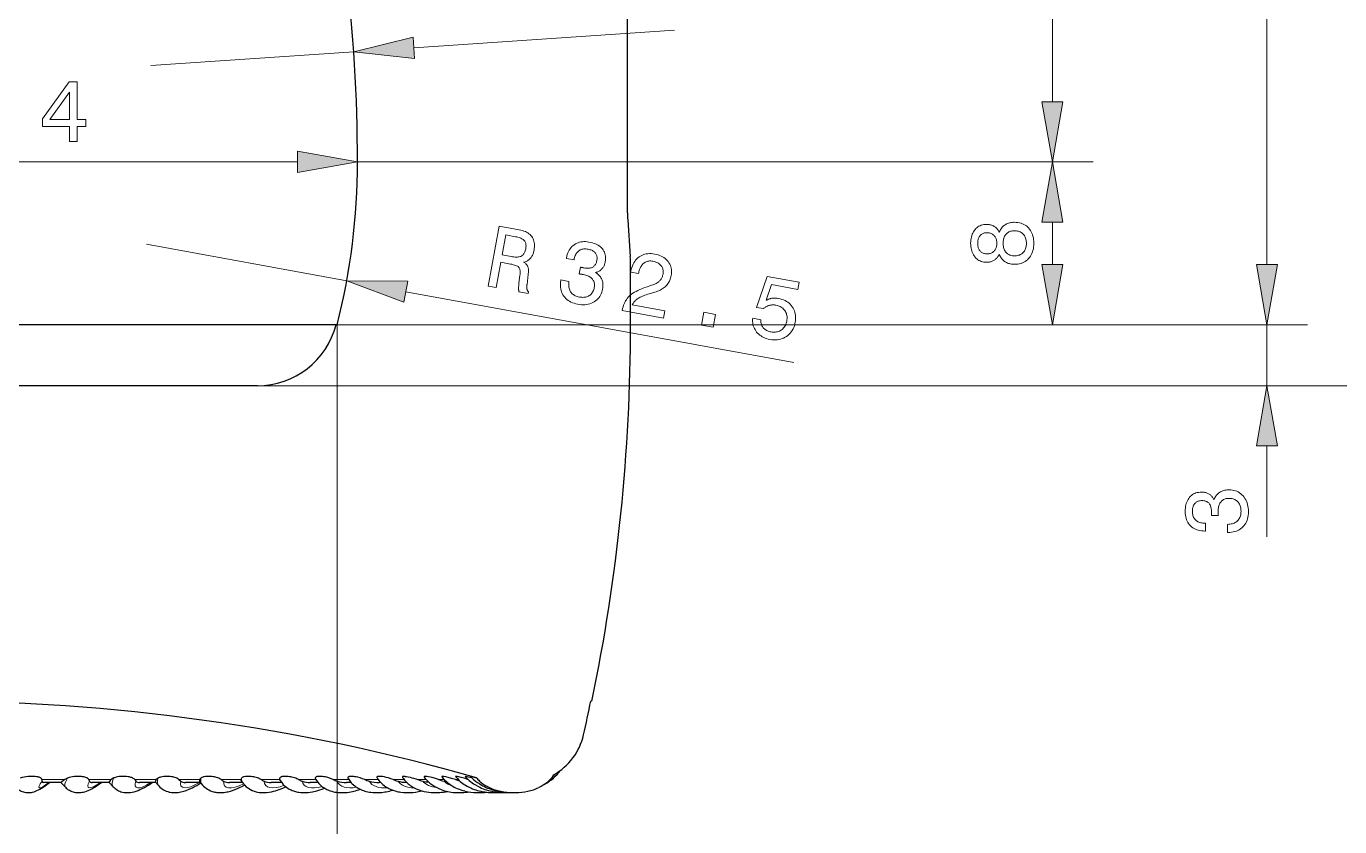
# Model space of a CAD drawing. Extents: x 0 to 297, y 0 to 538.
# Drawn here: x 168.4 to 233, y 118 to 157.4 of the extents above; entities that cross this region are included whole.
import ezdxf

# ---------------------------------------------------------------- set-up
doc = ezdxf.new("R2010")
doc.units = 0

msp = doc.modelspace()

# ---------------------------------------------------------------- linework, layer by layer
at = {"color": 7, "lineweight": 13}
for p, q in [((229.433, 145.642), (229.433, 339.733)), ((218.884, 153.642), (218.884, 182.733)), ((145.274, 150.687), (181.765, 150.687)), ((184.719, 150.687), (220.884, 150.687)), ((184.719, 150.687), (220.884, 150.687)), ((183.669, 142.687), (220.884, 142.687)), ((183.669, 142.687), (231.433, 142.687)), ((183.669, 142.687), (231.433, 142.687)), ((183.719, 142.687), (183.719, 102.891)), ((179.796, 139.687), (231.433, 139.687)), ((179.796, 139.687), (240.607, 139.687))]:
    msp.add_line(p, q, dxfattribs=at)
at = {"color": 7, "lineweight": 30}
for p, q in [((197.994, 148.187), (197.994, 256.387)), ((183.719, 142.687), (143.319, 142.687)), ((183.669, 142.687), (143.369, 142.687)), ((179.796, 139.687), (147.242, 139.687))]:
    msp.add_line(p, q, dxfattribs=at)
at = {"color": 7, "lineweight": 13, "ltscale": 0.321119}
msp.add_line((187.484, 156.293), (200.299, 157.161), dxfattribs=at)
at = {"color": 7, "lineweight": 13, "ltscale": 0.25}
for p, q in [((174.559, 155.418), (184.536, 156.093)), ((174.352, 146.64), (184.189, 144.841))]:
    msp.add_line(p, q, dxfattribs=at)
at = {"color": 7, "lineweight": 30, "ltscale": 0.045225}
msp.add_line((198.006, 147.84), (198.132, 146.035), dxfattribs=at)
at = {"color": 7, "lineweight": 13, "ltscale": 0.052279}
msp.add_line((218.884, 145.642), (218.884, 147.733), dxfattribs=at)
at = {"color": 7, "lineweight": 13, "ltscale": 0.051139}
msp.add_line((229.433, 145.642), (229.433, 147.687), dxfattribs=at)
at = {"color": 7, "lineweight": 30, "ltscale": 0.075}
msp.add_line((198.144, 142.687), (198.144, 145.687), dxfattribs=at)
at = {"color": 7, "lineweight": 13, "ltscale": 0.484673}
msp.add_line((187.095, 144.309), (206.166, 140.822), dxfattribs=at)
at = {"color": 7, "lineweight": 13, "ltscale": 0.075}
msp.add_line((229.433, 139.687), (229.433, 142.687), dxfattribs=at)
at = {"color": 7, "lineweight": 13, "ltscale": 0.111703}
msp.add_line((229.433, 132.265), (229.433, 136.733), dxfattribs=at)
at = {"color": 7, "lineweight": 30, "ltscale": 0.00125}
msp.add_line((196.244, 124.187), (196.194, 124.187), dxfattribs=at)
at = {"color": 7, "lineweight": 13, "ltscale": 0.028127}
msp.add_line((170.33, 120.332), (169.204, 120.332), dxfattribs=at)
at = {"color": 7, "lineweight": 30, "ltscale": 0.021664}
msp.add_line((170.132, 120.187), (169.265, 120.187), dxfattribs=at)
at = {"color": 7, "lineweight": 30, "ltscale": 0.008096}
msp.add_line((170.132, 120.187), (170.357, 119.955), dxfattribs=at)
at = {"color": 7, "lineweight": 13, "ltscale": 0.027445}
msp.add_line((172.614, 120.332), (171.516, 120.332), dxfattribs=at)
at = {"color": 7, "lineweight": 30, "ltscale": 0.021161}
msp.add_line((172.513, 120.187), (171.666, 120.187), dxfattribs=at)
at = {"color": 7, "lineweight": 30, "ltscale": 0.007176}
msp.add_line((172.505, 120.19), (172.702, 119.981), dxfattribs=at)
at = {"color": 7, "lineweight": 13, "ltscale": 0.026554}
msp.add_line((174.828, 120.332), (173.766, 120.332), dxfattribs=at)
at = {"color": 7, "lineweight": 30, "ltscale": 0.002421}
msp.add_line((173.766, 120.332), (173.827, 120.256), dxfattribs=at)
at = {"color": 7, "lineweight": 30, "ltscale": 0.019857}
msp.add_line((174.8, 120.187), (174.005, 120.187), dxfattribs=at)
at = {"color": 7, "lineweight": 30, "ltscale": 0.006223}
msp.add_line((174.788, 120.2), (174.955, 120.016), dxfattribs=at)
at = {"color": 7, "lineweight": 13, "ltscale": 0.025461}
msp.add_line((176.957, 120.332), (175.939, 120.332), dxfattribs=at)
at = {"color": 7, "lineweight": 30, "ltscale": 0.002894}
msp.add_line((175.939, 120.332), (176.026, 120.256), dxfattribs=at)
at = {"color": 7, "lineweight": 30, "ltscale": 0.018124}
msp.add_line((176.99, 120.187), (176.265, 120.187), dxfattribs=at)
at = {"color": 7, "lineweight": 30, "ltscale": 0.005237}
msp.add_line((176.962, 120.219), (177.099, 120.061), dxfattribs=at)
at = {"color": 7, "lineweight": 13, "ltscale": 0.024174}
msp.add_line((178.984, 120.332), (178.017, 120.332), dxfattribs=at)
at = {"color": 7, "lineweight": 30, "ltscale": 0.015823}
msp.add_line((179.06, 120.187), (178.427, 120.187), dxfattribs=at)
at = {"color": 7, "lineweight": 30, "ltscale": 0.00421}
msp.add_line((179.01, 120.247), (179.117, 120.116), dxfattribs=at)
at = {"color": 7, "lineweight": 13, "ltscale": 0.022703}
msp.add_line((180.893, 120.332), (179.985, 120.332), dxfattribs=at)
at = {"color": 7, "lineweight": 30, "ltscale": 0.012897}
msp.add_line((180.992, 120.187), (180.476, 120.187), dxfattribs=at)
at = {"color": 7, "lineweight": 30, "ltscale": 0.003126}
msp.add_line((180.918, 120.283), (180.994, 120.184), dxfattribs=at)
at = {"color": 7, "lineweight": 13, "ltscale": 0.02106}
msp.add_line((182.669, 120.332), (181.827, 120.332), dxfattribs=at)
at = {"color": 7, "lineweight": 30, "ltscale": 0.009511}
msp.add_line((182.776, 120.187), (182.395, 120.187), dxfattribs=at)
at = {"color": 7, "lineweight": 30, "ltscale": 0.001962}
msp.add_line((182.671, 120.33), (182.716, 120.266), dxfattribs=at)
at = {"color": 7, "lineweight": 13, "ltscale": 0.019007}
msp.add_line((184.29, 120.332), (183.53, 120.332), dxfattribs=at)
at = {"color": 7, "lineweight": 30, "ltscale": 0.005804}
msp.add_line((184.404, 120.187), (184.171, 120.187), dxfattribs=at)
at = {"color": 7, "lineweight": 30, "ltscale": 0.000457639}
msp.add_line((184.258, 120.381), (184.249, 120.397), dxfattribs=at)
at = {"color": 7, "lineweight": 30, "ltscale": 0.000544105}
msp.add_line((184.258, 120.381), (184.27, 120.363), dxfattribs=at)
at = {"color": 7, "lineweight": 13, "ltscale": 0.016489}
msp.add_line((185.74, 120.332), (185.081, 120.332), dxfattribs=at)
at = {"color": 7, "lineweight": 30, "ltscale": 0.001833}
msp.add_line((185.864, 120.187), (185.79, 120.187), dxfattribs=at)
at = {"color": 7, "lineweight": 13, "ltscale": 0.013616}
msp.add_line((187.012, 120.332), (186.467, 120.332), dxfattribs=at)
at = {"color": 7, "lineweight": 13, "ltscale": 0.010431}
msp.add_line((188.096, 120.332), (187.679, 120.332), dxfattribs=at)
at = {"color": 7, "lineweight": 13, "ltscale": 0.006977}
msp.add_line((188.986, 120.332), (188.707, 120.332), dxfattribs=at)
at = {"color": 7, "lineweight": 30, "ltscale": 0.002998}
msp.add_line((189.09, 120.231), (188.973, 120.256), dxfattribs=at)
at = {"color": 7, "lineweight": 13, "ltscale": 0.003304}
msp.add_line((189.676, 120.332), (189.544, 120.332), dxfattribs=at)
at = {"color": 7, "lineweight": 30, "ltscale": 0.002457}
msp.add_line((194.317, 120.487), (194.371, 120.569), dxfattribs=at)
at = {"color": 7, "lineweight": 30, "ltscale": 0.003892}
msp.add_line((181.054, 119.914), (181.195, 119.979), dxfattribs=at)
at = {"color": 7, "lineweight": 13}
for points in [[(187.449, 156.813), (184.536, 156.093), (187.519, 155.773)], [(170.552, 151.687), (170.552, 152.43), (169.234, 152.43), (169.234, 152.809), (170.547, 154.62), (170.94, 154.62), (170.94, 152.775), (171.368, 152.775), (171.368, 152.43), (170.94, 152.43), (170.94, 151.687)], [(169.597, 152.775), (170.552, 152.775), (170.552, 154.118)], [(218.363, 153.642), (218.884, 150.687), (219.405, 153.642)], [(181.765, 150.167), (184.719, 150.687), (181.765, 151.208)], [(219.405, 147.733), (218.884, 150.687), (218.363, 147.733)], [(191.138, 144.587), (191.677, 147.534), (192.662, 147.353), (192.747, 147.336), (192.826, 147.315), (192.901, 147.29), (192.971, 147.261), (193.036, 147.23), (193.096, 147.194), (193.151, 147.155), (193.201, 147.113), (193.246, 147.067), (193.286, 147.017), (193.322, 146.965), (193.351, 146.909), (193.376, 146.85), (193.395, 146.788), (193.409, 146.723), (193.418, 146.654), (193.421, 146.583), (193.42, 146.509), (193.413, 146.431), (193.4, 146.351), (193.39, 146.303), (193.379, 146.257), (193.366, 146.213), (193.351, 146.171), (193.335, 146.131), (193.316, 146.093), (193.296, 146.056), (193.275, 146.022), (193.252, 145.989), (193.227, 145.958), (193.2, 145.929), (193.172, 145.902), (193.142, 145.877), (193.11, 145.853), (193.077, 145.832), (193.043, 145.813), (193.007, 145.795), (192.969, 145.779), (192.929, 145.766), (192.888, 145.754), (192.918, 145.738), (192.945, 145.721), (192.971, 145.703), (192.994, 145.684), (193.015, 145.664), (193.035, 145.644), (193.052, 145.622), (193.067, 145.6), (193.08, 145.577), (193.091, 145.553), (193.101, 145.527), (193.108, 145.498), (193.114, 145.466), (193.119, 145.431), (193.122, 145.392), (193.123, 145.351), (193.122, 145.306), (193.12, 145.259), (193.116, 145.208), (193.111, 145.154), (193.054, 144.669), (193.051, 144.639), (193.048, 144.609), (193.046, 144.582), (193.045, 144.556), (193.045, 144.532), (193.045, 144.509), (193.045, 144.488), (193.047, 144.468), (193.049, 144.45), (193.052, 144.434), (193.055, 144.419), (193.06, 144.404), (193.065, 144.39), (193.071, 144.376), (193.077, 144.363), (193.085, 144.351), (193.093, 144.339), (193.102, 144.328), (193.112, 144.317), (193.123, 144.307), (193.108, 144.226), (192.662, 144.308), (192.658, 144.319), (192.655, 144.331), (192.652, 144.344), (192.649, 144.358), (192.647, 144.372), (192.645, 144.388), (192.643, 144.405), (192.642, 144.422), (192.641, 144.44), (192.641, 144.46), (192.641, 144.48), (192.641, 144.502), (192.642, 144.525), (192.643, 144.549), (192.645, 144.575), (192.647, 144.602), (192.649, 144.63), (192.652, 144.659), (192.655, 144.69), (192.659, 144.722), (192.708, 145.108), (192.714, 145.164), (192.717, 145.217), (192.719, 145.266), (192.717, 145.311), (192.714, 145.353), (192.707, 145.39), (192.699, 145.424), (192.688, 145.455), (192.674, 145.482), (192.658, 145.505), (192.638, 145.525), (192.611, 145.546), (192.578, 145.565), (192.538, 145.584), (192.492, 145.603), (192.439, 145.62), (192.38, 145.637), (192.315, 145.654), (192.243, 145.67), (192.164, 145.685), (191.76, 145.759), (191.532, 144.515)], [(216.269, 146.151), (216.251, 146.112), (216.23, 146.076), (216.209, 146.041), (216.186, 146.008), (216.162, 145.978), (216.137, 145.949), (216.11, 145.922), (216.082, 145.897), (216.053, 145.874), (216.023, 145.854), (215.991, 145.835), (215.957, 145.818), (215.923, 145.803), (215.886, 145.79), (215.849, 145.779), (215.81, 145.77), (215.769, 145.764), (215.727, 145.759), (215.684, 145.756), (215.639, 145.755), (215.572, 145.757), (215.507, 145.765), (215.444, 145.778), (215.385, 145.796), (215.327, 145.819), (215.273, 145.848), (215.221, 145.881), (215.171, 145.92), (215.125, 145.964), (215.08, 146.013), (215.039, 146.066), (215.003, 146.122), (214.971, 146.182), (214.943, 146.245), (214.919, 146.31), (214.9, 146.379), (214.885, 146.451), (214.874, 146.527), (214.867, 146.605), (214.865, 146.686), (214.867, 146.768), (214.874, 146.847), (214.885, 146.922), (214.9, 146.995), (214.919, 147.064), (214.943, 147.129), (214.971, 147.192), (215.003, 147.251), (215.039, 147.307), (215.08, 147.36), (215.125, 147.409), (215.171, 147.452), (215.221, 147.491), (215.273, 147.524), (215.327, 147.552), (215.385, 147.575), (215.444, 147.593), (215.507, 147.606), (215.572, 147.614), (215.639, 147.616), (215.684, 147.615), (215.728, 147.612), (215.77, 147.607), (215.811, 147.601), (215.85, 147.592), (215.888, 147.581), (215.925, 147.569), (215.959, 147.554), (215.993, 147.538), (216.025, 147.519), (216.055, 147.499), (216.084, 147.476), (216.112, 147.452), (216.139, 147.425), (216.164, 147.396), (216.188, 147.366), (216.21, 147.333), (216.231, 147.298), (216.251, 147.261), (216.269, 147.222), (216.289, 147.27), (216.31, 147.316), (216.334, 147.359), (216.359, 147.4), (216.387, 147.438), (216.416, 147.474), (216.448, 147.508), (216.481, 147.539), (216.517, 147.568), (216.554, 147.594), (216.593, 147.618), (216.634, 147.639), (216.677, 147.658), (216.721, 147.674), (216.767, 147.688), (216.815, 147.699), (216.865, 147.708), (216.916, 147.714), (216.969, 147.718), (217.024, 147.719), (217.109, 147.717), (217.19, 147.708), (217.268, 147.694), (217.342, 147.675), (217.413, 147.65), (217.48, 147.619), (217.543, 147.583), (217.604, 147.541), (217.66, 147.493), (217.713, 147.44), (217.762, 147.382), (217.806, 147.321), (217.845, 147.255), (217.878, 147.185), (217.906, 147.112), (217.93, 147.035), (217.948, 146.953), (217.96, 146.868), (217.968, 146.779), (217.971, 146.686), (217.968, 146.594), (217.96, 146.505), (217.948, 146.419), (217.93, 146.338), (217.906, 146.261), (217.878, 146.188), (217.845, 146.118), (217.806, 146.053), (217.762, 145.991), (217.713, 145.934), (217.66, 145.881), (217.604, 145.834), (217.543, 145.792), (217.48, 145.756), (217.413, 145.725), (217.342, 145.7), (217.268, 145.681), (217.19, 145.667), (217.109, 145.658), (217.024, 145.656), (216.969, 145.657), (216.916, 145.661), (216.865, 145.667), (216.815, 145.676), (216.767, 145.687), (216.721, 145.701), (216.677, 145.717), (216.634, 145.736), (216.593, 145.757), (216.554, 145.781), (216.517, 145.807), (216.481, 145.836), (216.448, 145.867), (216.416, 145.9), (216.387, 145.936), (216.359, 145.974), (216.334, 146.015), (216.31, 146.058), (216.289, 146.103)], [(217.016, 146.071), (217.069, 146.072), (217.121, 146.077), (217.17, 146.086), (217.216, 146.097), (217.261, 146.112), (217.303, 146.13), (217.343, 146.152), (217.381, 146.177), (217.416, 146.205), (217.449, 146.236), (217.479, 146.271), (217.506, 146.307), (217.53, 146.346), (217.551, 146.388), (217.568, 146.432), (217.583, 146.478), (217.594, 146.526), (217.602, 146.577), (217.606, 146.631), (217.608, 146.686), (217.606, 146.743), (217.602, 146.796), (217.594, 146.848), (217.583, 146.896), (217.568, 146.943), (217.551, 146.987), (217.53, 147.028), (217.506, 147.068), (217.479, 147.104), (217.449, 147.139), (217.416, 147.17), (217.381, 147.198), (217.343, 147.223), (217.303, 147.245), (217.261, 147.263), (217.216, 147.278), (217.17, 147.289), (217.121, 147.298), (217.069, 147.302), (217.016, 147.304), (216.966, 147.303), (216.918, 147.298), (216.872, 147.289), (216.829, 147.278), (216.787, 147.263), (216.748, 147.245), (216.711, 147.224), (216.676, 147.199), (216.643, 147.171), (216.612, 147.14), (216.584, 147.106), (216.558, 147.069), (216.536, 147.03), (216.517, 146.988), (216.5, 146.944), (216.487, 146.898), (216.477, 146.849), (216.469, 146.797), (216.465, 146.743), (216.463, 146.686), (216.465, 146.63), (216.469, 146.577), (216.477, 146.525), (216.487, 146.477), (216.5, 146.43), (216.517, 146.386), (216.536, 146.345), (216.558, 146.306), (216.584, 146.269), (216.612, 146.235), (216.643, 146.204), (216.676, 146.176), (216.711, 146.151), (216.748, 146.13), (216.787, 146.112), (216.829, 146.097), (216.872, 146.086), (216.918, 146.077), (216.966, 146.072)], [(192.486, 147.013), (192.005, 147.101), (191.826, 146.12), (192.28, 146.037), (192.347, 146.026), (192.411, 146.018), (192.471, 146.012), (192.527, 146.01), (192.579, 146.012), (192.627, 146.016), (192.672, 146.023), (192.713, 146.033), (192.75, 146.046), (192.784, 146.062), (192.814, 146.082), (192.843, 146.105), (192.869, 146.132), (192.893, 146.162), (192.914, 146.196), (192.934, 146.233), (192.951, 146.274), (192.966, 146.318), (192.979, 146.366), (192.99, 146.417), (192.998, 146.468), (193.003, 146.516), (193.004, 146.563), (193.002, 146.606), (192.997, 146.647), (192.989, 146.686), (192.978, 146.722), (192.963, 146.756), (192.945, 146.787), (192.924, 146.816), (192.899, 146.843), (192.87, 146.868), (192.836, 146.891), (192.799, 146.913), (192.757, 146.934), (192.711, 146.953), (192.661, 146.97), (192.607, 146.986), (192.549, 147)], [(194.723, 144.887), (195.115, 144.815), (195.107, 144.754), (195.103, 144.695), (195.102, 144.638), (195.104, 144.583), (195.111, 144.531), (195.121, 144.48), (195.135, 144.432), (195.152, 144.387), (195.173, 144.343), (195.198, 144.302), (195.227, 144.263), (195.258, 144.227), (195.293, 144.194), (195.331, 144.164), (195.373, 144.137), (195.417, 144.113), (195.465, 144.092), (195.516, 144.074), (195.571, 144.059), (195.628, 144.046), (195.686, 144.037), (195.741, 144.032), (195.794, 144.03), (195.846, 144.032), (195.895, 144.038), (195.943, 144.047), (195.988, 144.059), (196.032, 144.075), (196.074, 144.095), (196.114, 144.118), (196.152, 144.145), (196.187, 144.174), (196.218, 144.206), (196.247, 144.242), (196.273, 144.28), (196.296, 144.321), (196.316, 144.365), (196.334, 144.412), (196.348, 144.462), (196.359, 144.515), (196.366, 144.563), (196.37, 144.61), (196.37, 144.656), (196.366, 144.7), (196.358, 144.742), (196.347, 144.783), (196.332, 144.822), (196.313, 144.859), (196.291, 144.895), (196.265, 144.93), (196.235, 144.962), (196.203, 144.992), (196.167, 145.02), (196.128, 145.046), (196.085, 145.069), (196.04, 145.091), (195.991, 145.109), (195.94, 145.126), (195.885, 145.14), (195.826, 145.152), (195.818, 145.154), (195.81, 145.155), (195.801, 145.157), (195.793, 145.158), (195.784, 145.16), (195.775, 145.161), (195.766, 145.162), (195.757, 145.164), (195.748, 145.165), (195.739, 145.166), (195.73, 145.168), (195.719, 145.169), (195.709, 145.17), (195.697, 145.172), (195.686, 145.173), (195.673, 145.175), (195.66, 145.177), (195.647, 145.178), (195.632, 145.18), (195.618, 145.182), (195.679, 145.516), (195.688, 145.514), (195.697, 145.512), (195.705, 145.51), (195.714, 145.508), (195.723, 145.506), (195.732, 145.504), (195.74, 145.502), (195.749, 145.5), (195.757, 145.499), (195.765, 145.497), (195.773, 145.495), (195.781, 145.493), (195.789, 145.492), (195.797, 145.49), (195.805, 145.489), (195.813, 145.487), (195.82, 145.486), (195.827, 145.484), (195.835, 145.483), (195.842, 145.482), (195.898, 145.473), (195.951, 145.466), (196.002, 145.463), (196.05, 145.462), (196.096, 145.464), (196.139, 145.469), (196.18, 145.477), (196.218, 145.488), (196.253, 145.501), (196.286, 145.517), (196.317, 145.536), (196.345, 145.558), (196.371, 145.583), (196.395, 145.611), (196.416, 145.641), (196.435, 145.675), (196.452, 145.711), (196.466, 145.75), (196.478, 145.792), (196.488, 145.837), (196.494, 145.881), (196.498, 145.924), (196.498, 145.965), (196.496, 146.004), (196.49, 146.041), (196.482, 146.078), (196.47, 146.112), (196.455, 146.145), (196.438, 146.176), (196.417, 146.206), (196.393, 146.234), (196.366, 146.26), (196.337, 146.284), (196.305, 146.306), (196.27, 146.326), (196.233, 146.344), (196.192, 146.36), (196.149, 146.374), (196.103, 146.387), (196.054, 146.397), (195.999, 146.405), (195.945, 146.41), (195.894, 146.411), (195.845, 146.408), (195.799, 146.402), (195.754, 146.392), (195.711, 146.378), (195.671, 146.361), (195.633, 146.34), (195.597, 146.315), (195.563, 146.287), (195.531, 146.255), (195.502, 146.22), (195.475, 146.181), (195.451, 146.138), (195.429, 146.092), (195.409, 146.043), (195.392, 145.99), (195.377, 145.933), (195.365, 145.873), (194.987, 145.942), (194.993, 145.971), (195.011, 146.056), (195.033, 146.136), (195.06, 146.211), (195.091, 146.283), (195.127, 146.349), (195.167, 146.411), (195.211, 146.469), (195.26, 146.523), (195.313, 146.571), (195.371, 146.616), (195.432, 146.655), (195.496, 146.689), (195.562, 146.717), (195.631, 146.739), (195.702, 146.755), (195.776, 146.765), (195.852, 146.77), (195.931, 146.769), (196.013, 146.762), (196.097, 146.749), (196.185, 146.731), (196.268, 146.709), (196.347, 146.684), (196.42, 146.655), (196.489, 146.623), (196.553, 146.588), (196.612, 146.549), (196.666, 146.506), (196.715, 146.46), (196.76, 146.411), (196.799, 146.359), (196.833, 146.304), (196.861, 146.247), (196.883, 146.188), (196.9, 146.126), (196.912, 146.062), (196.918, 145.995), (196.918, 145.926), (196.913, 145.855), (196.902, 145.781), (196.893, 145.739), (196.883, 145.699), (196.871, 145.66), (196.857, 145.623), (196.842, 145.587), (196.825, 145.553), (196.806, 145.521), (196.786, 145.49), (196.764, 145.461), (196.74, 145.433), (196.715, 145.407), (196.689, 145.383), (196.66, 145.361), (196.631, 145.34), (196.599, 145.321), (196.566, 145.304), (196.532, 145.289), (196.496, 145.276), (196.458, 145.264), (196.419, 145.254), (196.463, 145.227), (196.503, 145.199), (196.541, 145.169), (196.576, 145.137), (196.609, 145.104), (196.639, 145.07), (196.666, 145.034), (196.69, 144.996), (196.712, 144.957), (196.732, 144.916), (196.748, 144.874), (196.762, 144.831), (196.773, 144.786), (196.781, 144.74), (196.787, 144.693), (196.789, 144.645), (196.789, 144.596), (196.786, 144.545), (196.78, 144.493), (196.772, 144.439), (196.754, 144.357), (196.73, 144.278), (196.702, 144.204), (196.668, 144.135), (196.629, 144.07), (196.585, 144.009), (196.536, 143.953), (196.481, 143.901), (196.422, 143.853), (196.357, 143.81), (196.288, 143.772), (196.216, 143.74), (196.142, 143.714), (196.064, 143.694), (195.984, 143.679), (195.9, 143.67), (195.814, 143.668), (195.725, 143.671), (195.633, 143.679), (195.538, 143.694), (195.449, 143.713), (195.365, 143.737), (195.286, 143.765), (195.211, 143.798), (195.141, 143.836), (195.075, 143.878), (195.014, 143.925), (194.958, 143.977), (194.906, 144.034), (194.859, 144.095), (194.818, 144.16), (194.782, 144.227), (194.753, 144.297), (194.73, 144.369), (194.713, 144.444), (194.702, 144.522), (194.697, 144.602), (194.698, 144.685), (194.705, 144.77), (194.718, 144.858)], [(215.673, 146.166), (215.715, 146.167), (215.755, 146.171), (215.794, 146.179), (215.831, 146.188), (215.867, 146.201), (215.9, 146.217), (215.932, 146.235), (215.963, 146.257), (215.991, 146.281), (216.018, 146.308), (216.043, 146.337), (216.065, 146.369), (216.085, 146.402), (216.102, 146.437), (216.116, 146.474), (216.128, 146.513), (216.137, 146.553), (216.144, 146.596), (216.148, 146.64), (216.149, 146.686), (216.148, 146.733), (216.144, 146.778), (216.137, 146.821), (216.128, 146.862), (216.116, 146.901), (216.102, 146.938), (216.085, 146.973), (216.065, 147.006), (216.043, 147.038), (216.018, 147.067), (215.991, 147.094), (215.963, 147.118), (215.932, 147.14), (215.9, 147.158), (215.867, 147.174), (215.831, 147.187), (215.794, 147.196), (215.755, 147.204), (215.715, 147.208), (215.673, 147.209), (215.631, 147.208), (215.59, 147.204), (215.552, 147.197), (215.515, 147.187), (215.481, 147.174), (215.448, 147.159), (215.417, 147.141), (215.387, 147.12), (215.36, 147.097), (215.334, 147.07), (215.311, 147.041), (215.29, 147.01), (215.271, 146.977), (215.255, 146.942), (215.242, 146.905), (215.231, 146.865), (215.222, 146.824), (215.216, 146.78), (215.212, 146.734), (215.211, 146.686), (215.212, 146.639), (215.216, 146.594), (215.222, 146.55), (215.231, 146.509), (215.242, 146.47), (215.255, 146.433), (215.271, 146.398), (215.29, 146.365), (215.311, 146.334), (215.334, 146.305), (215.36, 146.278), (215.387, 146.255), (215.417, 146.234), (215.448, 146.216), (215.481, 146.2), (215.515, 146.188), (215.552, 146.178), (215.59, 146.171), (215.631, 146.167)], [(197.736, 143.38), (197.738, 143.393), (197.756, 143.478), (197.777, 143.56), (197.802, 143.639), (197.83, 143.714), (197.862, 143.785), (197.898, 143.852), (197.937, 143.916), (197.979, 143.977), (198.025, 144.033), (198.075, 144.086), (198.129, 144.137), (198.191, 144.186), (198.258, 144.234), (198.333, 144.281), (198.413, 144.326), (198.501, 144.371), (198.595, 144.413), (198.695, 144.455), (198.802, 144.495), (198.915, 144.534), (199.191, 144.625), (199.24, 144.642), (199.286, 144.659), (199.33, 144.678), (199.371, 144.698), (199.41, 144.719), (199.447, 144.741), (199.482, 144.764), (199.514, 144.788), (199.544, 144.813), (199.571, 144.839), (199.597, 144.867), (199.62, 144.896), (199.642, 144.926), (199.661, 144.958), (199.679, 144.991), (199.695, 145.025), (199.709, 145.061), (199.722, 145.099), (199.732, 145.138), (199.74, 145.178), (199.747, 145.224), (199.75, 145.269), (199.75, 145.313), (199.746, 145.356), (199.739, 145.397), (199.728, 145.437), (199.714, 145.476), (199.696, 145.514), (199.674, 145.551), (199.649, 145.586), (199.621, 145.619), (199.59, 145.65), (199.556, 145.679), (199.52, 145.705), (199.481, 145.729), (199.439, 145.75), (199.394, 145.768), (199.347, 145.784), (199.297, 145.798), (199.245, 145.809), (199.192, 145.817), (199.141, 145.82), (199.092, 145.82), (199.044, 145.815), (198.997, 145.807), (198.953, 145.794), (198.909, 145.778), (198.868, 145.757), (198.828, 145.732), (198.79, 145.704), (198.753, 145.671), (198.72, 145.635), (198.688, 145.596), (198.66, 145.554), (198.634, 145.508), (198.611, 145.459), (198.59, 145.407), (198.572, 145.351), (198.556, 145.292), (198.543, 145.23), (198.537, 145.195), (198.151, 145.265), (198.162, 145.325), (198.181, 145.416), (198.205, 145.502), (198.234, 145.583), (198.267, 145.66), (198.305, 145.731), (198.347, 145.798), (198.394, 145.86), (198.446, 145.917), (198.502, 145.969), (198.563, 146.016), (198.627, 146.058), (198.694, 146.094), (198.764, 146.123), (198.837, 146.146), (198.913, 146.163), (198.991, 146.175), (199.072, 146.179), (199.156, 146.178), (199.243, 146.171), (199.332, 146.157), (199.417, 146.139), (199.498, 146.117), (199.574, 146.09), (199.647, 146.06), (199.715, 146.025), (199.779, 145.985), (199.838, 145.942), (199.894, 145.894), (199.945, 145.842), (199.992, 145.786), (200.034, 145.726), (200.07, 145.665), (200.1, 145.602), (200.124, 145.536), (200.142, 145.469), (200.154, 145.399), (200.161, 145.327), (200.161, 145.254), (200.155, 145.178), (200.144, 145.1), (200.131, 145.04), (200.116, 144.982), (200.098, 144.927), (200.076, 144.873), (200.052, 144.821), (200.025, 144.772), (199.996, 144.724), (199.963, 144.679), (199.927, 144.636), (199.889, 144.595), (199.847, 144.556), (199.803, 144.518), (199.755, 144.483), (199.704, 144.449), (199.651, 144.417), (199.594, 144.387), (199.534, 144.359), (199.47, 144.333), (199.404, 144.308), (199.335, 144.286), (199.063, 144.205), (198.987, 144.181), (198.916, 144.157), (198.849, 144.133), (198.785, 144.109), (198.726, 144.085), (198.671, 144.061), (198.62, 144.036), (198.574, 144.012), (198.531, 143.988), (198.493, 143.964), (198.457, 143.939), (198.424, 143.913), (198.393, 143.886), (198.363, 143.858), (198.336, 143.829), (198.31, 143.799), (198.286, 143.768), (198.265, 143.735), (198.245, 143.702), (198.227, 143.667), (199.828, 143.375), (199.762, 143.01)], [(218.363, 145.642), (218.884, 142.687), (219.405, 145.642)], [(228.912, 145.642), (229.433, 142.687), (229.954, 145.642)], [(228.912, 145.642), (229.433, 142.687), (229.954, 145.642)], [(187.189, 144.822), (184.189, 144.841), (187.001, 143.797)], [(204.152, 143.002), (204.546, 142.93), (204.546, 142.883), (204.549, 142.838), (204.554, 142.795), (204.563, 142.753), (204.574, 142.713), (204.588, 142.674), (204.605, 142.637), (204.624, 142.601), (204.647, 142.567), (204.672, 142.535), (204.699, 142.504), (204.729, 142.476), (204.761, 142.45), (204.796, 142.427), (204.832, 142.405), (204.871, 142.386), (204.912, 142.369), (204.955, 142.355), (205, 142.342), (205.047, 142.332), (205.106, 142.324), (205.163, 142.319), (205.218, 142.318), (205.271, 142.321), (205.323, 142.329), (205.373, 142.34), (205.422, 142.355), (205.469, 142.375), (205.514, 142.398), (205.557, 142.426), (205.598, 142.457), (205.636, 142.49), (205.671, 142.527), (205.702, 142.567), (205.731, 142.61), (205.756, 142.655), (205.778, 142.704), (205.797, 142.756), (205.812, 142.81), (205.825, 142.867), (205.833, 142.927), (205.838, 142.984), (205.839, 143.04), (205.836, 143.094), (205.829, 143.146), (205.818, 143.196), (205.803, 143.244), (205.784, 143.291), (205.761, 143.336), (205.734, 143.379), (205.703, 143.42), (205.669, 143.457), (205.632, 143.492), (205.592, 143.523), (205.549, 143.551), (205.503, 143.576), (205.454, 143.598), (205.401, 143.617), (205.346, 143.633), (205.287, 143.645), (205.253, 143.651), (205.219, 143.655), (205.186, 143.657), (205.152, 143.658), (205.12, 143.658), (205.087, 143.656), (205.055, 143.653), (205.023, 143.648), (204.992, 143.642), (204.961, 143.634), (204.93, 143.625), (204.9, 143.614), (204.87, 143.602), (204.841, 143.588), (204.812, 143.573), (204.784, 143.557), (204.756, 143.539), (204.729, 143.519), (204.702, 143.499), (204.676, 143.476), (204.338, 143.538), (204.856, 145.059), (206.432, 144.771), (206.368, 144.423), (205.076, 144.659), (204.813, 143.886), (204.838, 143.9), (204.863, 143.914), (204.889, 143.926), (204.916, 143.937), (204.943, 143.947), (204.971, 143.956), (205, 143.964), (205.029, 143.972), (205.058, 143.978), (205.089, 143.983), (205.119, 143.986), (205.151, 143.989), (205.182, 143.991), (205.214, 143.992), (205.246, 143.992), (205.278, 143.99), (205.311, 143.988), (205.344, 143.984), (205.378, 143.98), (205.412, 143.974), (205.5, 143.955), (205.584, 143.931), (205.664, 143.903), (205.739, 143.869), (205.809, 143.831), (205.875, 143.789), (205.937, 143.741), (205.993, 143.689), (206.046, 143.632), (206.093, 143.571), (206.136, 143.505), (206.172, 143.438), (206.202, 143.368), (206.226, 143.296), (206.244, 143.221), (206.256, 143.144), (206.261, 143.065), (206.261, 142.983), (206.254, 142.899), (206.241, 142.813), (206.221, 142.722), (206.197, 142.636), (206.167, 142.555), (206.131, 142.478), (206.091, 142.406), (206.045, 142.338), (205.994, 142.275), (205.938, 142.217), (205.876, 142.163), (205.81, 142.114), (205.739, 142.07), (205.666, 142.033), (205.591, 142.002), (205.513, 141.977), (205.433, 141.959), (205.35, 141.948), (205.264, 141.942), (205.176, 141.943), (205.086, 141.951), (204.993, 141.965), (204.911, 141.982), (204.834, 142.004), (204.76, 142.03), (204.689, 142.06), (204.622, 142.094), (204.559, 142.132), (204.5, 142.174), (204.444, 142.221), (204.393, 142.272), (204.344, 142.327), (204.301, 142.385), (204.263, 142.445), (204.23, 142.508), (204.202, 142.572), (204.18, 142.639), (204.164, 142.707), (204.153, 142.778), (204.147, 142.85), (204.147, 142.925)], [(201.624, 142.669), (201.74, 143.302), (202.327, 143.194), (202.211, 142.562)], [(229.954, 136.733), (229.433, 139.687), (228.912, 136.733)], [(227.493, 132.476), (227.493, 132.874), (227.555, 132.877), (227.614, 132.883), (227.67, 132.893), (227.723, 132.905), (227.774, 132.921), (227.821, 132.94), (227.866, 132.962), (227.908, 132.988), (227.947, 133.016), (227.983, 133.048), (228.016, 133.083), (228.046, 133.121), (228.072, 133.161), (228.094, 133.204), (228.114, 133.249), (228.129, 133.297), (228.141, 133.348), (228.15, 133.402), (228.155, 133.458), (228.157, 133.517), (228.156, 133.575), (228.151, 133.63), (228.143, 133.683), (228.132, 133.733), (228.118, 133.781), (228.1, 133.826), (228.08, 133.869), (228.056, 133.909), (228.029, 133.947), (227.999, 133.982), (227.966, 134.014), (227.931, 134.043), (227.893, 134.069), (227.854, 134.091), (227.811, 134.109), (227.767, 134.125), (227.72, 134.137), (227.67, 134.145), (227.619, 134.15), (227.565, 134.152), (227.516, 134.15), (227.469, 134.145), (227.424, 134.137), (227.382, 134.125), (227.341, 134.11), (227.303, 134.091), (227.268, 134.07), (227.234, 134.045), (227.203, 134.016), (227.174, 133.984), (227.147, 133.949), (227.123, 133.912), (227.102, 133.871), (227.084, 133.828), (227.068, 133.783), (227.056, 133.734), (227.046, 133.683), (227.039, 133.629), (227.035, 133.572), (227.033, 133.513), (227.033, 133.505), (227.033, 133.496), (227.034, 133.487), (227.034, 133.479), (227.034, 133.47), (227.034, 133.461), (227.034, 133.452), (227.035, 133.443), (227.035, 133.434), (227.036, 133.424), (227.036, 133.415), (227.036, 133.405), (227.037, 133.394), (227.038, 133.383), (227.038, 133.371), (227.039, 133.358), (227.039, 133.345), (227.04, 133.331), (227.041, 133.317), (227.042, 133.302), (226.702, 133.302), (226.703, 133.311), (226.703, 133.321), (226.704, 133.33), (226.704, 133.339), (226.704, 133.348), (226.705, 133.356), (226.705, 133.365), (226.705, 133.374), (226.705, 133.382), (226.706, 133.391), (226.706, 133.399), (226.706, 133.407), (226.706, 133.415), (226.706, 133.423), (226.706, 133.431), (226.706, 133.439), (226.707, 133.447), (226.707, 133.454), (226.707, 133.462), (226.707, 133.469), (226.705, 133.525), (226.702, 133.579), (226.696, 133.63), (226.688, 133.677), (226.678, 133.722), (226.665, 133.764), (226.65, 133.802), (226.633, 133.838), (226.614, 133.87), (226.592, 133.9), (226.568, 133.926), (226.541, 133.95), (226.512, 133.971), (226.48, 133.99), (226.447, 134.005), (226.41, 134.018), (226.371, 134.027), (226.33, 134.034), (226.287, 134.039), (226.241, 134.04), (226.196, 134.039), (226.154, 134.035), (226.114, 134.028), (226.075, 134.018), (226.039, 134.006), (226.005, 133.991), (225.974, 133.973), (225.944, 133.953), (225.916, 133.93), (225.891, 133.904), (225.868, 133.876), (225.847, 133.845), (225.828, 133.812), (225.812, 133.776), (225.799, 133.738), (225.788, 133.698), (225.779, 133.655), (225.773, 133.61), (225.77, 133.563), (225.768, 133.513), (225.77, 133.457), (225.775, 133.404), (225.783, 133.353), (225.794, 133.306), (225.809, 133.261), (225.827, 133.219), (225.848, 133.179), (225.872, 133.143), (225.9, 133.109), (225.931, 133.078), (225.965, 133.049), (226.002, 133.024), (226.042, 133.002), (226.085, 132.983), (226.131, 132.966), (226.18, 132.953), (226.232, 132.942), (226.288, 132.935), (226.346, 132.931), (226.407, 132.929), (226.407, 132.545), (226.378, 132.545), (226.291, 132.548), (226.209, 132.556), (226.13, 132.568), (226.054, 132.586), (225.982, 132.609), (225.914, 132.638), (225.849, 132.671), (225.787, 132.709), (225.73, 132.753), (225.676, 132.801), (225.626, 132.854), (225.582, 132.911), (225.542, 132.971), (225.508, 133.035), (225.48, 133.102), (225.456, 133.173), (225.438, 133.247), (225.425, 133.325), (225.417, 133.407), (225.414, 133.492), (225.416, 133.582), (225.423, 133.667), (225.433, 133.749), (225.448, 133.827), (225.468, 133.9), (225.491, 133.969), (225.519, 134.034), (225.551, 134.095), (225.587, 134.152), (225.627, 134.204), (225.671, 134.253), (225.719, 134.296), (225.77, 134.334), (225.825, 134.366), (225.882, 134.394), (225.943, 134.417), (226.008, 134.435), (226.076, 134.447), (226.147, 134.455), (226.222, 134.457), (226.265, 134.457), (226.306, 134.454), (226.346, 134.449), (226.385, 134.442), (226.423, 134.434), (226.46, 134.423), (226.495, 134.41), (226.529, 134.396), (226.561, 134.38), (226.593, 134.362), (226.623, 134.341), (226.651, 134.32), (226.678, 134.296), (226.704, 134.27), (226.728, 134.243), (226.751, 134.213), (226.772, 134.182), (226.792, 134.149), (226.81, 134.115), (226.827, 134.078), (226.845, 134.125), (226.866, 134.17), (226.889, 134.213), (226.913, 134.253), (226.94, 134.291), (226.969, 134.327), (226.999, 134.36), (227.032, 134.391), (227.066, 134.42), (227.103, 134.446), (227.141, 134.47), (227.181, 134.491), (227.223, 134.51), (227.267, 134.526), (227.312, 134.54), (227.359, 134.551), (227.408, 134.56), (227.458, 134.566), (227.511, 134.57), (227.565, 134.571), (227.649, 134.568), (227.731, 134.56), (227.809, 134.545), (227.883, 134.524), (227.954, 134.498), (228.022, 134.465), (228.086, 134.427), (228.147, 134.382), (228.204, 134.332), (228.258, 134.276), (228.308, 134.215), (228.352, 134.15), (228.392, 134.082), (228.426, 134.009), (228.454, 133.933), (228.478, 133.852), (228.496, 133.768), (228.509, 133.68), (228.517, 133.588), (228.52, 133.492), (228.517, 133.401), (228.509, 133.314), (228.495, 133.231), (228.476, 133.151), (228.452, 133.075), (228.422, 133.003), (228.386, 132.935), (228.346, 132.87), (228.299, 132.809), (228.248, 132.752), (228.192, 132.699), (228.132, 132.653), (228.068, 132.611), (228.001, 132.575), (227.93, 132.545), (227.856, 132.52), (227.778, 132.501), (227.697, 132.487), (227.611, 132.479), (227.523, 132.476)]]:
    msp.add_lwpolyline(points, close=True, dxfattribs=at)
at = {"color": 7, "lineweight": 30}
for points in [[(169.204, 120.332), (169.196, 120.354), (169.181, 120.377), (169.157, 120.398), (169.127, 120.417), (169.096, 120.432), (169.063, 120.444), (169.031, 120.453), (168.999, 120.461), (168.938, 120.472), (168.878, 120.48), (168.816, 120.484), (168.756, 120.487), (168.644, 120.486), (168.536, 120.479), (168.432, 120.467), (168.332, 120.45), (168.235, 120.427), (168.188, 120.413), (168.142, 120.397)], [(170.33, 120.332), (170.271, 120.291), (170.185, 120.227), (170.14, 120.192), (170.133, 120.188), (170.132, 120.188), (170.132, 120.187)], [(171.516, 120.332), (171.504, 120.35), (171.486, 120.37), (171.469, 120.384), (171.449, 120.398), (171.427, 120.411), (171.404, 120.422), (171.357, 120.439), (171.309, 120.453), (171.264, 120.463), (171.202, 120.473), (171.143, 120.48), (171.08, 120.485), (171.02, 120.487), (170.912, 120.486), (170.81, 120.479), (170.714, 120.467), (170.623, 120.449), (170.536, 120.426), (170.495, 120.412), (170.455, 120.397)], [(172.614, 120.332), (172.559, 120.28), (172.523, 120.237), (172.512, 120.22), (172.505, 120.206), (172.503, 120.199), (172.503, 120.194), (172.505, 120.19)], [(173.766, 120.332), (173.738, 120.36), (173.697, 120.389), (173.66, 120.408), (173.62, 120.425), (173.581, 120.438), (173.544, 120.449), (173.496, 120.46), (173.451, 120.468), (173.366, 120.479), (173.285, 120.485), (173.185, 120.487), (173.093, 120.484), (173.006, 120.476), (172.926, 120.463), (172.85, 120.446), (172.78, 120.424), (172.747, 120.411), (172.715, 120.397)], [(174.828, 120.332), (174.812, 120.308), (174.798, 120.287), (174.789, 120.268), (174.783, 120.251), (174.779, 120.23), (174.781, 120.213), (174.788, 120.2)], [(175.939, 120.332), (175.912, 120.353), (175.879, 120.375), (175.841, 120.395), (175.799, 120.413), (175.742, 120.433), (175.686, 120.449), (175.636, 120.46), (175.569, 120.471), (175.507, 120.479), (175.446, 120.484), (175.388, 120.487), (175.286, 120.486), (175.193, 120.48), (175.109, 120.468), (175.032, 120.45), (174.997, 120.439), (174.963, 120.426), (174.933, 120.412), (174.905, 120.397)], [(176.957, 120.332), (176.947, 120.298), (176.944, 120.282), (176.944, 120.267), (176.946, 120.249), (176.952, 120.233), (176.962, 120.219)], [(178.017, 120.332), (177.984, 120.353), (177.946, 120.374), (177.902, 120.395), (177.857, 120.413), (177.795, 120.433), (177.737, 120.449), (177.685, 120.46), (177.616, 120.472), (177.553, 120.479), (177.499, 120.484), (177.448, 120.487), (177.393, 120.488), (177.34, 120.486), (177.254, 120.48), (177.178, 120.467), (177.144, 120.459), (177.112, 120.45), (177.073, 120.435), (177.038, 120.417), (177.009, 120.397)], [(179.985, 120.332), (179.946, 120.353), (179.902, 120.374), (179.854, 120.395), (179.805, 120.413), (179.74, 120.433), (179.679, 120.449), (179.625, 120.46), (179.558, 120.471), (179.498, 120.479), (179.439, 120.484), (179.384, 120.487), (179.29, 120.486), (179.212, 120.48), (179.144, 120.467), (179.115, 120.459), (179.088, 120.45), (179.056, 120.435), (179.03, 120.417), (179.01, 120.397)], [(179.117, 120.116), (179.175, 120.052), (179.237, 119.992), (179.305, 119.935), (179.378, 119.885), (179.458, 119.838), (179.541, 119.797), (179.556, 119.791), (179.643, 119.758), (179.732, 119.732), (179.809, 119.714), (179.887, 119.701), (179.96, 119.693), (180.02, 119.689), (180.079, 119.688), (180.138, 119.688), (180.252, 119.695), (180.372, 119.709), (180.491, 119.73), (180.588, 119.753), (180.685, 119.779), (180.775, 119.807), (180.914, 119.857), (181.054, 119.914)], [(181.827, 120.332), (181.783, 120.353), (181.734, 120.374), (181.682, 120.395), (181.629, 120.413), (181.56, 120.433), (181.497, 120.449), (181.442, 120.46), (181.376, 120.471), (181.318, 120.479), (181.26, 120.484), (181.208, 120.487), (181.12, 120.486), (181.05, 120.479), (181.018, 120.474), (180.989, 120.466), (180.966, 120.459), (180.946, 120.45), (180.922, 120.435), (180.904, 120.417), (180.893, 120.397)], [(180.994, 120.184), (181.055, 120.111), (181.121, 120.043), (181.182, 119.99), (181.245, 119.941), (181.317, 119.893), (181.362, 119.866), (181.407, 119.842), (181.454, 119.819), (181.509, 119.796), (181.565, 119.774), (181.617, 119.757), (181.669, 119.742), (181.723, 119.728), (181.778, 119.717), (181.832, 119.707), (181.934, 119.695), (182, 119.69), (182.067, 119.688), (182.133, 119.688), (182.2, 119.69), (182.289, 119.697), (182.395, 119.71), (182.502, 119.728), (182.577, 119.743), (182.651, 119.761), (182.725, 119.78), (182.862, 119.822), (182.978, 119.863), (183.093, 119.908)], [(183.53, 120.332), (183.428, 120.374), (183.315, 120.413), (183.21, 120.441), (183.123, 120.46), (183.058, 120.471), (183.002, 120.479), (182.946, 120.484), (182.897, 120.487), (182.817, 120.486), (182.755, 120.479), (182.728, 120.474), (182.705, 120.467), (182.687, 120.459), (182.671, 120.449), (182.655, 120.435), (182.646, 120.417), (182.644, 120.397)], [(182.716, 120.266), (182.767, 120.198), (182.822, 120.135), (182.891, 120.066), (182.932, 120.03), (182.973, 119.996), (183.016, 119.964), (183.062, 119.933), (183.11, 119.903), (183.162, 119.873), (183.216, 119.846), (183.268, 119.822), (183.321, 119.8), (183.375, 119.78), (183.458, 119.754), (183.534, 119.734), (183.607, 119.719), (183.682, 119.706), (183.766, 119.696), (183.848, 119.69), (183.923, 119.688), (184, 119.688), (184.073, 119.691), (184.14, 119.695), (184.209, 119.702), (184.303, 119.715), (184.391, 119.729), (184.469, 119.745), (184.547, 119.762), (184.625, 119.782), (184.702, 119.804), (184.78, 119.828), (184.857, 119.854)], [(185.081, 120.332), (184.97, 120.374), (184.85, 120.413), (184.742, 120.442), (184.655, 120.46), (184.592, 120.471), (184.537, 120.479), (184.484, 120.484), (184.438, 120.487), (184.366, 120.486), (184.336, 120.483), (184.31, 120.479), (184.291, 120.473), (184.275, 120.467), (184.256, 120.454), (184.249, 120.447), (184.244, 120.438), (184.242, 120.43), (184.242, 120.42), (184.244, 120.409), (184.249, 120.397)], [(184.27, 120.363), (184.302, 120.314), (184.337, 120.267), (184.374, 120.222), (184.412, 120.178), (184.464, 120.125), (184.518, 120.075), (184.591, 120.015), (184.645, 119.976), (184.701, 119.94), (184.758, 119.905), (184.817, 119.874), (184.884, 119.842), (184.951, 119.814), (185.02, 119.788), (185.084, 119.767), (185.14, 119.752), (185.22, 119.732), (185.298, 119.717), (185.381, 119.705), (185.466, 119.696), (185.557, 119.69), (185.64, 119.688), (185.722, 119.688), (185.81, 119.692), (185.911, 119.701), (186.057, 119.72), (186.131, 119.732), (186.214, 119.748), (186.296, 119.767), (186.377, 119.787), (186.458, 119.81)], [(186.467, 120.332), (186.356, 120.372), (186.237, 120.409), (186.129, 120.438), (186.043, 120.457), (185.945, 120.475), (185.871, 120.484), (185.812, 120.487), (185.764, 120.487), (185.727, 120.482), (185.709, 120.478), (185.694, 120.472), (185.684, 120.465), (185.677, 120.458), (185.673, 120.446), (185.674, 120.431), (185.682, 120.415)], [(185.682, 120.415), (185.725, 120.352), (185.788, 120.272), (185.831, 120.222), (185.876, 120.175), (185.923, 120.13), (185.972, 120.087), (186.031, 120.041), (186.117, 119.98), (186.205, 119.926), (186.267, 119.893), (186.331, 119.862), (186.418, 119.825), (186.506, 119.793), (186.578, 119.771), (186.65, 119.751), (186.716, 119.736), (186.782, 119.723), (186.849, 119.712), (186.978, 119.697), (187.061, 119.691), (187.143, 119.688), (187.226, 119.688), (187.309, 119.69), (187.442, 119.699), (187.576, 119.715), (187.724, 119.739), (187.807, 119.756), (187.89, 119.775)], [(187.06, 120.485), (186.999, 120.487), (186.977, 120.486), (186.958, 120.483), (186.939, 120.476), (186.932, 120.471), (186.928, 120.466), (186.926, 120.46), (186.926, 120.453), (186.928, 120.445), (186.933, 120.437)], [(186.933, 120.437), (186.974, 120.379), (187.032, 120.307), (187.094, 120.238), (187.166, 120.169), (187.214, 120.126), (187.264, 120.086), (187.316, 120.047), (187.368, 120.011), (187.416, 119.98), (187.48, 119.943), (187.545, 119.909), (187.61, 119.877), (187.678, 119.848), (187.749, 119.82), (187.812, 119.799), (187.875, 119.779), (187.938, 119.762), (188.005, 119.745), (188.12, 119.723), (188.233, 119.706), (188.341, 119.695), (188.425, 119.69), (188.51, 119.688), (188.596, 119.688), (188.681, 119.691), (188.767, 119.696), (188.852, 119.704), (188.94, 119.714), (189.061, 119.733), (189.14, 119.747)], [(187.06, 120.485), (187.123, 120.478), (187.204, 120.465), (187.313, 120.441), (187.388, 120.423), (187.478, 120.397), (187.582, 120.365), (187.679, 120.332)], [(188.707, 120.332), (188.552, 120.381), (188.397, 120.425), (188.313, 120.446), (188.206, 120.469), (188.13, 120.481), (188.075, 120.487), (188.036, 120.487), (188.018, 120.485), (188.005, 120.482), (187.995, 120.475), (187.993, 120.471), (187.993, 120.466), (187.998, 120.454)], [(187.998, 120.454), (188.035, 120.405), (188.074, 120.358), (188.114, 120.312), (188.156, 120.267), (188.228, 120.199), (188.274, 120.159), (188.321, 120.121), (188.37, 120.084), (188.421, 120.048), (188.515, 119.988), (188.58, 119.952), (188.646, 119.918), (188.714, 119.886), (188.829, 119.839), (188.914, 119.809), (188.997, 119.783), (189.081, 119.761), (189.164, 119.742), (189.243, 119.727), (189.325, 119.714), (189.418, 119.703), (189.508, 119.695), (189.595, 119.69), (189.682, 119.688), (189.769, 119.688), (189.857, 119.691), (189.944, 119.696), (190.032, 119.704), (190.121, 119.715), (190.198, 119.726)], [(189.544, 120.332), (189.349, 120.391), (189.179, 120.437), (189.063, 120.464), (188.972, 120.481), (188.915, 120.487), (188.896, 120.487), (188.882, 120.486), (188.87, 120.483), (188.866, 120.479), (188.866, 120.474), (188.87, 120.468)], [(188.87, 120.468), (188.936, 120.387), (188.992, 120.325), (189.05, 120.268), (189.111, 120.213), (189.168, 120.165), (189.211, 120.132), (189.277, 120.085), (189.341, 120.042), (189.408, 120.002), (189.474, 119.965), (189.54, 119.932), (189.615, 119.897), (189.718, 119.855), (189.808, 119.823), (189.893, 119.796), (189.979, 119.772), (190.067, 119.751), (190.149, 119.735), (190.289, 119.713), (190.428, 119.698), (190.512, 119.692), (190.603, 119.688), (190.693, 119.688), (190.784, 119.689), (190.875, 119.694), (190.966, 119.701), (191.057, 119.71)], [(190.149, 120.342), (189.97, 120.394), (189.814, 120.436), (189.698, 120.464), (189.624, 120.48), (189.578, 120.486), (189.552, 120.487), (189.545, 120.486), (189.542, 120.485), (189.541, 120.484), (189.54, 120.483), (189.54, 120.481), (189.542, 120.477)], [(189.542, 120.477), (189.585, 120.427), (189.629, 120.379), (189.7, 120.308), (189.772, 120.243), (189.836, 120.191), (189.902, 120.141), (189.968, 120.095), (190.036, 120.052), (190.107, 120.01), (190.205, 119.958), (190.293, 119.917), (190.375, 119.882), (190.46, 119.85), (190.541, 119.822), (190.618, 119.799), (190.696, 119.778), (190.78, 119.758), (190.888, 119.736), (190.983, 119.72), (191.072, 119.708), (191.163, 119.699), (191.253, 119.693), (191.344, 119.689), (191.435, 119.687), (191.526, 119.689), (191.617, 119.693), (191.709, 119.699)], [(190.352, 120.408), (190.245, 120.437), (190.104, 120.472), (190.036, 120.486), (190.016, 120.487), (190.013, 120.487), (190.012, 120.487), (190.011, 120.486), (190.011, 120.485), (190.011, 120.485), (190.012, 120.484)], [(190.012, 120.484), (190.06, 120.431), (190.141, 120.349), (190.21, 120.287), (190.279, 120.23), (190.35, 120.175), (190.425, 120.124), (190.519, 120.064), (190.63, 120.002), (190.735, 119.95), (190.816, 119.914), (190.899, 119.88), (190.984, 119.849), (191.068, 119.821), (191.15, 119.797), (191.235, 119.775), (191.328, 119.754), (191.419, 119.736), (191.509, 119.722), (191.599, 119.71), (191.689, 119.7), (191.78, 119.694), (191.871, 119.689), (191.963, 119.688), (192.054, 119.688), (192.146, 119.692)], [(190.582, 120.407), (190.425, 120.451), (190.328, 120.476), (190.285, 120.486), (190.277, 120.487), (190.275, 120.487), (190.275, 120.487), (190.275, 120.487), (190.275, 120.487), (190.275, 120.487)], [(190.275, 120.487), (190.357, 120.403), (190.443, 120.325), (190.528, 120.255), (190.615, 120.19), (190.729, 120.114), (190.806, 120.068), (190.884, 120.025), (190.963, 119.984), (191.044, 119.947), (191.118, 119.915), (191.194, 119.885), (191.272, 119.857), (191.375, 119.823), (191.468, 119.797), (191.555, 119.774), (191.643, 119.755), (191.732, 119.738), (191.822, 119.723), (191.912, 119.711), (192.002, 119.701), (192.093, 119.694), (192.184, 119.69), (192.275, 119.688), (192.367, 119.688)], [(190.571, 120.421), (190.604, 120.38), (190.64, 120.339), (190.678, 120.299), (190.719, 120.26), (190.801, 120.187), (190.889, 120.12), (190.981, 120.058), (191.076, 120.001), (191.173, 119.951), (191.273, 119.905), (191.375, 119.864), (191.479, 119.828), (191.549, 119.806), (191.619, 119.787), (191.762, 119.753), (191.909, 119.727), (192.057, 119.707), (192.205, 119.694), (192.354, 119.688), (192.503, 119.689), (192.65, 119.695), (192.797, 119.709), (192.943, 119.729), (193.088, 119.756), (193.159, 119.772), (193.231, 119.79), (193.301, 119.81), (193.371, 119.832), (193.462, 119.864), (193.553, 119.9), (193.642, 119.939)], [(194.317, 120.487), (194.286, 120.445), (194.253, 120.403), (194.218, 120.361), (194.181, 120.321), (194.104, 120.245), (194.022, 120.174), (193.935, 120.109), (193.844, 120.049), (193.744, 119.991), (193.642, 119.939)], [(167.938, 119.936), (167.981, 119.895), (168.027, 119.858), (168.064, 119.831), (168.127, 119.792), (168.181, 119.765), (168.236, 119.742), (168.294, 119.723), (168.352, 119.708), (168.413, 119.696), (168.475, 119.69), (168.539, 119.687), (168.602, 119.69), (168.646, 119.694), (168.69, 119.701), (168.737, 119.71), (168.815, 119.73), (168.887, 119.755), (168.959, 119.786), (169.029, 119.82), (169.095, 119.856), (169.181, 119.908), (169.265, 119.962), (169.307, 119.991)], [(170.357, 119.955), (170.402, 119.911), (170.45, 119.871), (170.501, 119.834), (170.555, 119.802), (170.617, 119.77), (170.681, 119.743), (170.737, 119.725), (170.795, 119.71), (170.862, 119.697), (170.928, 119.69), (171.001, 119.687), (171.073, 119.69), (171.122, 119.695), (171.179, 119.704), (171.235, 119.715), (171.315, 119.736), (171.391, 119.761), (171.481, 119.797), (171.562, 119.834), (171.652, 119.88), (171.751, 119.935), (171.8, 119.965)], [(172.702, 119.981), (172.749, 119.934), (172.8, 119.89), (172.855, 119.851), (172.912, 119.815), (172.973, 119.783), (173.036, 119.755), (173.092, 119.735), (173.172, 119.713), (173.247, 119.699), (173.322, 119.691), (173.407, 119.687), (173.491, 119.691), (173.559, 119.698), (173.649, 119.713), (173.739, 119.735), (173.835, 119.763), (173.933, 119.799), (174.018, 119.835), (174.13, 119.888), (174.242, 119.946)], [(174.955, 120.016), (175.005, 119.964), (175.06, 119.916), (175.121, 119.87), (175.18, 119.833), (175.246, 119.797), (175.315, 119.766), (175.39, 119.739), (175.466, 119.718), (175.507, 119.709), (175.572, 119.698), (175.637, 119.691), (175.688, 119.688), (175.738, 119.688), (175.838, 119.692), (175.904, 119.699), (175.969, 119.708), (176.033, 119.72), (176.113, 119.739), (176.177, 119.757), (176.24, 119.777), (176.303, 119.799), (176.366, 119.822), (176.437, 119.852), (176.559, 119.907), (176.61, 119.932)], [(177.099, 120.061), (177.153, 120.003), (177.211, 119.95), (177.274, 119.9), (177.341, 119.856), (177.405, 119.819), (177.489, 119.78), (177.573, 119.748), (177.659, 119.724), (177.707, 119.713), (177.756, 119.704), (177.806, 119.697), (177.856, 119.692), (177.91, 119.689), (177.964, 119.687), (178.071, 119.691), (178.162, 119.7), (178.227, 119.709), (178.291, 119.72), (178.355, 119.734), (178.478, 119.766), (178.576, 119.797), (178.69, 119.838), (178.822, 119.892), (178.887, 119.922)]]:
    msp.add_lwpolyline(points, dxfattribs=at)
for centre, radius, start, end in [((104.719, 150.687), 80, 0, 6.86726), ((152.219, 150.687), 32.5, 345.74998, 359.99999), ((202.994, 148.188), 5, 180.00013, 183.98728), ((193.144, 145.687), 5, 0.00014, 3.98728), ((179.796, 143.687), 4, 270.00006, 345.52241), ((107.128, 142.687), 91.016, 348.27226, 360), ((163.521, 25.166), 99.021, 74.14703, 90.00111), ((107.094, 142.688), 91, 347.19751, 348.27019), ((192.907, 123.188), 3, 299.21789, 347.19732), ((192.73, 122.254), 2.459, 299.30276, 323.221), ((168.973, 120.279), 0.238, 354.31435, 12.69561), ((166.182, 124.438), 5.435, 305.09664, 308.54703), ((170.735, 119.705), 0.746, 111.98268, 122.87167), ((171.025, 120.077), 0.553, 18.91874, 27.47304), ((169.293, 124.025), 4.772, 301.69841, 306.47028), ((172.921, 119.963), 0.48, 115.39983, 129.86091), ((172.063, 123.877), 4.495, 299.00007, 304.82827), ((175.053, 120.144), 0.293, 120.24693, 140.10106), ((176.242, 120.567), 0.379, 235.2717, 273.39364), ((174.679, 123.756), 4.284, 296.79481, 302.97647), ((177.116, 120.258), 0.175, 127.64281, 155.25275), ((178.935, 121.585), 1.554, 233.78564, 238.8365), ((178.403, 120.772), 0.584, 242.16884, 272.29646), ((179.097, 120.324), 0.113, 140.03243, 176.2418), ((179.106, 120.323), 0.122, 175.8731, 218.62792), ((180.826, 121.713), 1.617, 238.6467, 244.28076), ((180.452, 121.017), 0.83, 246.70483, 271.62027), ((180.985, 120.364), 0.0983, 160.51166, 199.40574), ((181.045, 120.381), 0.16, 198.07731, 217.64203), ((182.661, 121.921), 1.795, 242.30963, 248.08958), ((182.373, 121.296), 1.108, 249.87091, 271.18131), ((182.774, 120.411), 0.131, 186.20029, 217.26058), ((184.381, 122.167), 2.024, 245.11596, 250.85036), ((184.15, 121.6), 1.412, 252.17734, 270.88181), ((185.959, 122.432), 2.276, 247.29732, 252.91099), ((185.77, 121.92), 1.732, 253.90983, 270.66825), ((187.376, 122.7), 2.537, 249.01166, 254.48418), ((187.211, 122.184), 1.995, 255.07916, 268.07381), ((188.617, 122.961), 2.791, 250.36805, 255.7049), ((188.465, 122.407), 2.217, 255.98548, 263.75311), ((189.672, 123.204), 3.03, 251.44292, 256.66179), ((190.562, 123.532), 3.359, 252.34598, 255.71405), ((177.212, 123.525), 3.974, 294.93129, 299.40745)]:
    msp.add_arc(centre, radius, start, end, dxfattribs=at)
at = {"color": 7, "lineweight": 13}
for centre, major_axis, ratio, start_param, end_param in [((170.383, 121.23), (-1.318, -1.298), 0.122788, 5.676472, 7.055894), ((172.263, 121.796), (-1.906, -1.841), 0.183013, 5.742292, 6.283186), ((172.809, 121.23), (-1.331, -1.285), 0.183013, 5.73968, 7.119096), ((174.633, 121.796), (-1.931, -1.815), 0.241845, 5.806942, 6.283186), ((175.164, 121.23), (-1.348, -1.267), 0.241845, 5.80433, 7.183743), ((176.918, 121.796), (-1.964, -1.78), 0.298836, 5.873547, 6.283185), ((177.431, 121.23), (-1.371, -1.242), 0.298836, 5.870934, 7.250345), ((179.102, 121.796), (-2.003, -1.735), 0.353553, 5.94264, 6.283185), ((179.592, 121.23), (-1.398, -1.211), 0.353553, 5.940027, 7.225313), ((181.167, 121.796), (-2.05, -1.679), 0.40558, 6.014781, 6.283185), ((181.63, 121.23), (-1.431, -1.172), 0.40558, 6.012168, 7.185356), ((183.098, 121.796), (-2.104, -1.612), 0.454519, 6.090546, 6.283186), ((183.531, 121.23), (-1.469, -1.125), 0.454519, 6.087933, 7.153773), ((184.88, 121.796), (-2.164, -1.53), 0.5, 6.170523, 6.283185), ((185.28, 121.23), (-1.511, -1.068), 0.5, 6.16791, 7.127398), ((186.499, 121.796), (-2.229, -1.433), 0.541675, 6.255282, 6.283185), ((186.862, 121.23), (-1.556, -1), 0.541675, 6.25267, 7.103273), ((188.267, 121.23), (-1.605, -0.92), 0.579228, 0.059546, 0.791711), ((189.484, 121.23), (-1.655, -0.827), 0.612372, 0.155322, 0.745659), ((190.503, 121.23), (-1.704, -0.72), 0.640856, 0.257046, 0.638541)]:
    msp.add_ellipse(centre, major_axis=major_axis, ratio=ratio, start_param=start_param, end_param=end_param, dxfattribs=at)
at = {"color": 7, "lineweight": 30}
for centre, major_axis, ratio, start_param, end_param in [((173.203, 124.205), (-3.98, -4.003), 0.084448, 6.182249, 6.366938), ((175.519, 124.205), (-3.947, -3.986), 0.127463, 6.224058, 6.408747), ((177.743, 124.205), (-3.905, -3.961), 0.171276, 6.265778, 6.450467)]:
    msp.add_ellipse(centre, major_axis=major_axis, ratio=ratio, start_param=start_param, end_param=end_param, dxfattribs=at)
at = {"color": 7, "lineweight": 13}
for points in [[(187.449, 156.813), (184.536, 156.093), (187.449, 156.813), (187.519, 155.773)], [(218.363, 153.642), (218.884, 150.687), (218.363, 153.642), (219.405, 153.642)], [(181.765, 150.167), (184.719, 150.687), (181.765, 150.167), (181.765, 151.208)], [(219.405, 147.733), (218.884, 150.687), (219.405, 147.733), (218.363, 147.733)], [(218.363, 145.642), (218.884, 142.687), (218.363, 145.642), (219.405, 145.642)], [(228.912, 145.642), (229.433, 142.687), (228.912, 145.642), (229.954, 145.642)], [(228.912, 145.642), (229.433, 142.687), (228.912, 145.642), (229.954, 145.642)], [(187.189, 144.822), (184.189, 144.841), (187.189, 144.822), (187.001, 143.797)], [(229.954, 136.733), (229.433, 139.687), (229.954, 136.733), (228.912, 136.733)]]:
    msp.add_solid(points, dxfattribs=at)

doc.saveas('drawing.dxf')
